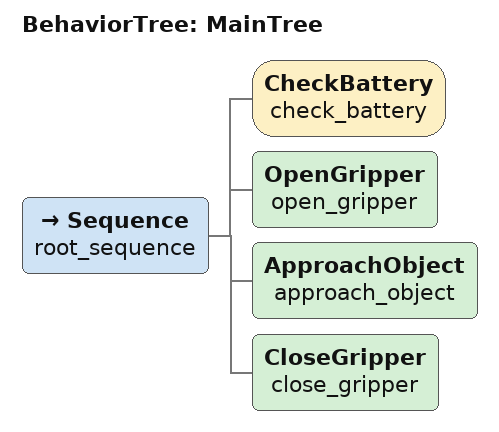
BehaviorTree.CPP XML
<root main_tree_to_execute = "MainTree" >
    <BehaviorTree ID="MainTree">
        <!-- Looking at our picture, we have one tree at the top layer called sequence node -->
        <Sequence name="root_sequence">
            <!-- Then we have our leaf nodes in order -->
            <CheckBattery name="check_battery"/>
            <OpenGripper name="open_gripper"/>
            <ApproachObject name="approach_object"/>
            <CloseGripper name="close_gripper"/>

        </Sequence>
    </BehaviorTree>

</root>
